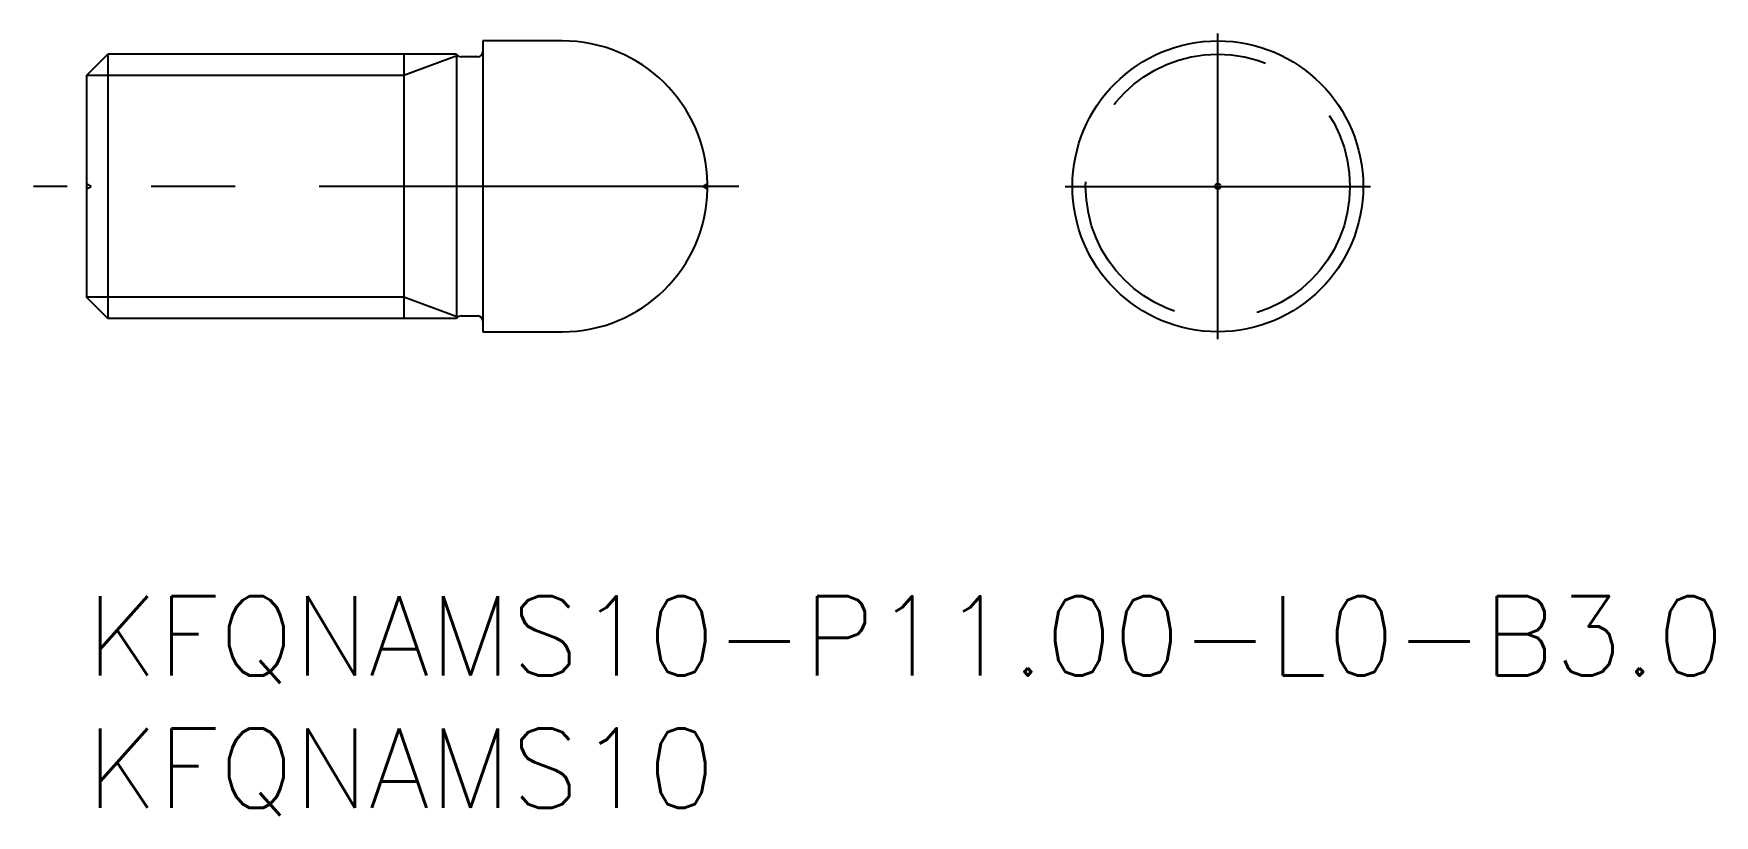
# Model space of a CAD drawing. Extents: x -2 to 61.6, y -8.3 to 21.3.
import ezdxf

# ---------------------------------------------------------------- set-up
doc = ezdxf.new("R2010")
doc.units = 0
doc.header["$LTSCALE"] = 0.5
doc.linetypes.add('CENTER', pattern=[50.8, 31.75, -6.35, 6.35, -6.35])
doc.linetypes.add('DASHED', pattern=[19.05, 12.7, -6.35])
for name, color, linetype in [('MSM_CENTER', 1, 'CENTER'), ('MSM_CONTINUOUS', 7, 'CONTINUOUS'), ('MSM_DASHED', 4, 'DASHED'), ('MSM_NARROW', 5, 'CONTINUOUS'), ('MSM_PART_NUMBER', 7, 'CONTINUOUS')]:
    doc.layers.add(name, color=color, linetype=linetype)
doc.styles.get("Standard").update_dxf_attribs({"font": 'txt.shx', "height": 3, "bigfont": 'bigfont.shx'})

msp = doc.modelspace()

# ---------------------------------------------------------------- linework, layer by layer
at = {"layer": 'MSM_CENTER'}
for p, q in [((42.8, 9.725), (42.8, 21.275)), ((24.675, 15.5), (-2, 15.5)), ((37.025, 15.5), (48.575, 15.5))]:
    msp.add_line(p, q, dxfattribs=at)
at = {"layer": 'MSM_CONTINUOUS'}
for p, q in [((18, 21), (15, 21)), ((15, 21), (15, 10)), ((0, 19.688), (0.812, 20.5)), ((14, 20.5), (0.812, 20.5)), ((0.812, 20.5), (0.812, 10.5)), ((14, 20.5), (14, 10.5)), ((14.8, 20.4), (14.173, 20.4)), ((0, 19.688), (0, 11.312)), ((23.499, 15.401), (23.499, 15.599)), ((0.812, 10.5), (0, 11.312)), ((14, 10.5), (0.812, 10.5)), ((14.173, 10.6), (14.8, 10.6)), ((15, 10), (18, 10))]:
    msp.add_line(p, q, dxfattribs=at)
for radius in [5.5, 0.0995]:
    msp.add_circle((42.8, 15.5), radius, dxfattribs=at)
for centre, radius, start, end in [((18, 15.5), 5.5, 1.03639, 90), ((14.173, 20.6), 0.2, 210, 270), ((14.8, 20.6), 0.2, 270, 0), ((18, 15.5), 5.5, 270, 358.96361), ((14.173, 10.4), 0.2, 90, 150), ((14.8, 10.4), 0.2, 0, 90)]:
    msp.add_arc(centre, radius, start, end, dxfattribs=at)
at = {"layer": 'MSM_DASHED'}
for p, q in [((0.173, 15.5), (0, 15.6)), ((0, 15.4), (0.173, 15.5)), ((23.499, 15.599), (23.327, 15.5)), ((23.327, 15.5), (23.499, 15.401))]:
    msp.add_line(p, q, dxfattribs=at)
msp.add_circle((42.8, 15.5), 5, dxfattribs=at)
at = {"layer": 'MSM_NARROW'}
for p, q in [((12, 20.5), (12, 10.5)), ((14.05, 20.442), (12, 19.688)), ((12, 19.688), (0, 19.688)), ((12, 11.312), (0, 11.312)), ((14.05, 10.558), (12, 11.312))]:
    msp.add_line(p, q, dxfattribs=at)

# ---------------------------------------------------------------- texts
at = {"layer": 'MSM_PART_NUMBER'}
for s, p in [('KFQNAMS10-P11.00-L0-B3.0', (0, -3)), ('KFQNAMS10', (0, -8))]:
    msp.add_text(s, height=3, dxfattribs=at).set_placement(p)

doc.saveas('drawing.dxf')
